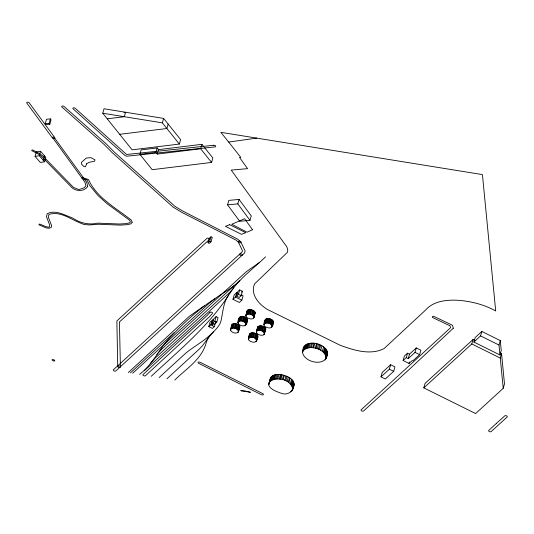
<?xml version="1.0" encoding="UTF-8"?>
<svg xmlns="http://www.w3.org/2000/svg" width="534" height="534" viewBox="0 0 534 534"><rect width="100%" height="100%" fill="white"/><g stroke="black" fill="none" stroke-linecap="round" stroke-linejoin="round"><path stroke-width="0.8" d="M292.792 388.952C287.132 369.134 249.491 383.145 281.445 393.284C291.444 397.316 299.374 382.931 289.481 377.778C284.255 374.387 272.086 371.517 270.124 379.694M302.504 352.126C303.953 363.14 327.536 367.546 327.496 353.134C325.853 342.287 302.658 337.848 302.504 352.126L304.206 346.339M303.753 348.382L303.926 346.987M238.558 331.254C237.463 334.691 231.129 332.909 230.388 329.865C231.569 326.488 237.743 328.243 238.558 331.254L239.826 326.795C239.199 323.631 231.783 321.882 231.776 325.914M238.384 332.035L239.826 326.795M272.066 326.541C270.524 319.158 257.295 325.012 268.355 327.883C272.567 329.291 275.25 321.728 271.906 319.706C267.708 317.149 263.803 318.584 263.97 324.305M247.389 319.626C247.015 322.382 246.301 326.868 242.456 325.847C240.614 325.533 237.91 324.532 237.984 322.289C237.743 318.785 240.126 315.214 243.804 316.702C248.016 317.303 248.217 321.868 245.92 324.906M239.252 317.83L239.626 319.279M265.805 329.037L263.996 334.664C262.287 335.746 260.051 335.252 258.349 334.404C254.831 333.016 257.248 329.144 257.909 326.735C260.265 324.826 264.891 326.114 265.805 329.037L263.996 334.664M245.847 315.354L246.147 316.749L247.836 318.164L250.526 318.972L252.776 318.751L253.924 317.67L255.139 312.303L253.944 310.868L251.794 309.84L248.163 309.853L247.122 310.901L245.847 315.354C247.749 312.597 253.777 314.319 253.924 317.67M247.122 310.901L247.169 311.803M256.554 340.879C255.452 333.563 241.728 339.057 252.729 342.127C256.894 343.616 259.584 336.513 256.727 334.197C252.682 331.4 248.23 332.589 248.49 338.529M265.238 319.846L265.305 320.8M249.698 334.551L249.758 334.07M257.635 327.609L257.909 326.735M326.094 358.281C325.773 348.555 308.272 343.596 302.658 351.439M292.452 390.2L294.06 384.493M36.325 151.916L40.571 151.276L45.804 157.323L44.536 161.782L40.29 162.429L35.057 156.375L36.118 152.664M45.223 123.701L46.498 119.242L50.423 118.895L51.07 119.79L49.802 124.242L45.877 124.589L45.223 123.701L49.155 123.354L49.802 124.242M44.536 161.782L39.302 155.734L40.571 151.276M49.155 123.354L50.423 118.895M43.247 160.293L44.516 155.835M102.762 113.228L104.03 108.769L163.624 118.408L180.626 139.601L179.351 144.06L132.118 149.84L102.762 113.228L162.356 122.86L179.351 144.06M140.122 153.598L141.176 149.887L157.17 147.931L158.525 149.633L158.104 151.115M162.356 122.86L163.624 118.408M156.108 151.643L157.17 147.931M157.256 154.086L155.895 152.39L139.908 154.346L152.203 169.692L211.577 162.423L200.644 148.779L157.256 154.086L157.677 152.604M168.157 124.062L166.888 128.514L119.669 134.308M200.644 148.779L201.919 144.32L158.525 149.633M211.577 162.423L212.846 157.964L204.522 147.571M208.006 242.77L209.275 238.318L211.003 236.776L212.265 237.41L210.997 241.862L209.268 243.404L208.006 242.77L209.728 241.228L211.003 236.776M227.564 204.849L228.832 200.39L239.078 199.429L251.254 215.876L249.985 220.335L239.746 221.296L227.564 204.849L237.81 203.888L249.985 220.335M237.81 203.888L239.078 199.429M208.787 326.601L210.062 322.149L212.011 320.387L210.743 324.846L208.787 326.601L212.439 328.423L214.374 326.661L215.643 322.202M211.364 324.285L213.146 319.359L211.364 324.285L212.552 324.892L213.073 324.412L211.878 323.818M212.465 323.284L213.74 318.825L216.123 316.662L218.066 317.63L216.797 322.082L214.394 324.251L212.465 323.284L214.855 321.121L216.123 316.662M212.552 324.892L212.979 323.404M240.981 294.688L243.097 295.749L241.829 300.201L239.312 302.471L232.964 299.294L234.232 294.841L236.736 292.572L238.151 293.279M232.964 299.294L235.467 297.031L236.736 292.572M236.515 296.09L237.784 291.631L239.699 289.895L242.443 291.264L241.174 295.716L239.265 297.458L236.515 296.09L238.431 294.354L239.699 289.895M230.388 329.865L231.883 324.592M230.935 328.697L232.203 324.245M230.508 330.372L230.928 328.884M231.436 328.397L232.704 323.938M232.07 328.196L233.345 323.738M232.557 328.116L233.825 323.657M233.278 328.083L234.553 323.624M234.266 328.17L235.534 323.711M234.907 328.31L236.175 323.851M235.668 328.543L236.942 324.091M237.95 322.696L239.419 317.463M236.395 328.864L237.663 324.405M238.071 323.21L239.699 317.136M237.984 322.289L238.952 321.254L240.227 316.802M238.952 321.254L239.412 321.088L240.68 316.629M237.216 329.351L238.484 324.892M239.412 321.088L240.053 320.954L241.328 316.495M237.657 329.705L238.925 325.246M238.151 330.259L239.419 325.8M240.053 320.954L240.707 320.914L241.975 316.462M238.444 330.773L239.713 326.321M238.044 332.422L239.312 327.963M240.707 320.914L241.615 320.974L242.883 316.522M241.615 320.974L242.536 321.161L243.804 316.702M246.121 324.085L245.386 322.71L243.304 321.408L244.572 316.949M244.018 321.728L245.293 317.269M246.014 315.053L247.315 310.494M245.9 316.262L246.955 312.55M246.454 314.553L247.729 310.094M246.895 314.312L248.163 309.853M244.772 322.189L246.041 317.73M247.602 314.105L248.871 309.647M245.386 322.71L246.655 318.251M248.29 314.019L249.565 309.566M245.119 325.566L245.54 324.078M245.74 323.137L247.008 318.678M246 323.611L247.275 319.152M245.647 325.226L246.701 321.515M248.964 314.025L250.239 309.566M249.885 314.146L251.154 309.687M250.526 314.299L251.794 309.84M251.487 314.646L252.756 310.187M251.935 314.86L253.203 310.401M252.675 315.32L253.944 310.868M253.149 315.721L254.424 311.269M253.617 316.275L254.892 311.823M253.87 316.755L255.139 312.303M253.73 318.07L255.245 312.764M248.43 339.01L249.972 333.67M248.951 337.995L250.319 333.336M249.625 337.488L250.893 333.029M250.232 337.321L251.501 332.862M250.92 337.234L252.188 332.782M251.668 337.241L252.936 332.789M252.589 337.375L253.857 332.916M253.296 337.555L254.564 333.096M254.184 337.888L255.452 333.43M256.367 332.068L257.695 327.135M256.467 332.542L258.256 326.394M254.978 338.316L256.247 333.863M256.64 331.193L257.461 330.593L258.736 326.134M255.459 338.649L256.727 334.197M257.461 330.593L258.229 330.366L259.497 325.907M255.946 339.103L257.214 334.644M256.253 339.49L257.522 335.032M258.229 330.366L258.923 330.292L260.198 325.84M256.053 341.6L257.768 335.512M256.38 341.246L257.869 335.979M258.923 330.292L259.678 330.312L260.946 325.853M259.678 330.312L260.312 330.399L261.58 325.94M260.312 330.399L260.952 330.533L262.227 326.08M264.317 334.311L264.156 332.508L261.72 330.786L262.988 326.327M263.923 324.745L265.411 319.479M264.25 324.512L265.732 319.125M262.434 331.1L263.709 326.641M264.924 323.31L266.192 318.851M265.325 323.15L266.593 318.691M263.242 331.601L264.51 327.148M266.025 323.01L267.294 318.551M263.763 332.041L265.031 327.582M266.813 322.97L268.081 318.511M264.156 332.508L265.425 328.05M264.423 332.996L265.692 328.537M267.581 323.03L268.849 318.571M268.435 323.19L269.71 318.731M269.203 323.43L270.478 318.972M269.99 323.784L271.259 319.325M270.631 324.158L271.906 319.706M271.272 324.679L272.54 320.22M271.679 325.139L272.947 320.68M271.953 325.62L273.228 321.161M271.612 327.275L273.335 322.082M271.893 326.955L273.361 321.682M268.869 383.552L270.478 377.852M269.069 383.412L270.845 377.224M268.942 384.78L269.363 383.292M270.064 381.109L271.332 376.65M270.564 380.675L271.833 376.223M271.265 380.215L272.534 375.756M271.933 379.881L273.201 375.422M272.821 379.541L274.089 375.082M273.628 379.314L274.897 374.861M274.489 379.14L275.758 374.681M275.584 379L276.859 374.541M276.739 378.946L278.007 374.488M277.733 378.953L279.008 374.494M279.169 379.067L280.437 374.608M280.003 379.18L281.271 374.728M280.837 379.327L282.106 374.868M282.299 379.661L283.567 375.208M283.12 379.894L284.388 375.442M284.735 380.462L286.004 376.009M285.71 380.875L286.978 376.417M287.005 381.516L288.273 377.057M288.206 382.231L289.481 377.778M288.854 382.671L290.122 378.212M290.269 383.826L291.544 379.367M290.99 384.56L292.258 380.101M291.597 385.314L292.866 380.862M292.091 386.075L293.36 381.616M290.983 391.903L291.41 390.414M292.405 386.716L293.673 382.257M302.691 352.093L303.539 349.123M291.591 391.389L292.018 389.9M292.659 387.477L293.927 383.018M303.265 350.291L304.534 345.832M292.085 390.815L294.06 383.759M304.173 349.39L305.441 344.931M304.874 348.929L306.142 344.47M305.528 348.595L306.803 344.143M306.262 348.308L307.531 343.856M307.043 348.075L308.318 343.622M307.891 347.894L309.159 343.435M308.966 347.747L310.234 343.289M310.301 347.674L311.569 343.215M311.289 347.681L312.557 343.222M312.71 347.794L313.979 343.335M313.538 347.908L314.806 343.449M315.193 348.228L316.462 343.769M316.015 348.435L317.289 343.976M317.243 348.815L318.511 344.357M318.431 349.256L319.699 344.797M319.385 349.677L320.654 345.218M320.66 350.324L321.935 345.865M322.316 351.365L323.584 346.906M323.33 352.16L324.599 347.701M323.978 352.754L325.246 348.301M324.545 353.368L325.82 348.909M325.133 354.109L326.401 349.657M325.526 354.75L326.795 350.291M325.887 355.504L327.155 351.045M325.126 359.923L327.369 351.672M326.227 356.872L327.496 352.42M325.52 359.449L327.362 353.822M325.887 358.828L327.496 353.134M380.989 376.85L382.257 372.392L390.628 364.735L394.946 366.871L393.678 371.33L385.314 378.993L380.989 376.85L389.353 369.188L390.628 364.735M403.117 360.523L404.385 356.065L407.542 353.174L409.511 354.149L416.3 347.934L420.885 350.204L419.617 354.663L412.809 360.897L412.148 360.57L409.011 363.44L403.117 360.523L406.274 357.633L407.542 353.174M406.274 357.633L408.243 358.608L409.511 354.149M409.011 363.44L409.431 361.959M408.243 358.608L415.025 352.393L416.3 347.934M500.084 352.881L501.546 353.608L504.49 383.839L503.222 388.291L475.62 413.556L423.789 387.878L425.057 383.425L473.057 339.484L475.247 340.572M423.789 387.878L471.782 343.943L473.057 339.484M473.885 342.047L475.16 337.588L481.835 331.454L500.285 340.592L501.246 350.518L499.978 354.976L473.885 342.047L480.567 335.906L481.835 331.454M499.978 354.976L499.01 345.051L500.285 340.592M503.222 388.291L500.278 358.067L501.546 353.608M293.927 385.181L293.353 386.356M239.653 327.576L239.806 327.195M247.355 320.08L246.915 320.774M257.822 336.427L257.328 337.141M255.192 313.211L254.578 314.012M265.525 256.854C253.51 268.742 238.985 278.501 230.087 293.146C223.005 301.223 223.185 312.083 220.749 321.862C217.812 329.945 208.961 333.877 206.344 342.187C202.239 359.102 186.333 368.54 174.785 380.048M239.859 280.45C232.637 288.053 223.085 292.572 214.788 298.793C197.693 309.587 182.928 323.798 169.138 338.449C158.758 349.984 152.077 364.962 139.561 374.354M209.208 336.58L202.359 345.905L199.169 349.189L166.962 378.786M228.766 295.035C208.233 326.648 178.623 350.785 151.302 376.25M326.394 355.464L326.788 354.99M233.812 287.806L229.386 292.826L144.554 370.536M150.515 363.314L154.98 358.267L234.72 285.136M156.842 354.382L162.196 348.729L246.221 271.759L259.471 262.434M174.024 332.822L130.47 372.886M128.347 372.538L189.343 316.308L204.609 305.595M213.573 331.621C205.563 340.305 195.003 345.725 185.892 353.041L159.165 377.525M132.692 373.246L208.373 303.966L214.788 298.793M241.488 292.131L242.443 291.264M272.36 323.163L272.887 322.823M35.057 156.375L39.302 155.734M228.686 142.064L240.814 157.39L239.526 157.457L247.589 168.644L231.222 170.092L284.902 244.198C287.452 246.755 289.555 252.015 285.456 254.197L254.544 283.941C249.985 294.481 259.177 304.6 267.708 309.627L340.365 345.364C353.995 350.244 370.202 355.537 384.026 348.622L425.498 310.141C433.721 300.629 447.726 299.554 459.434 300.388C472.036 301.49 484.605 304.794 495.699 310.955L482.429 174.605L220.849 132.319L228.686 142.064L256.754 138.119M123.961 112.454L125.59 112.26L124.322 116.712L107.234 118.808M242.536 321.161L243.304 321.408M260.952 330.533L261.72 330.786M480.567 335.906L499.01 345.051M471.782 343.943L500.278 358.067M415.025 352.393L419.617 354.663M389.353 369.188L393.678 371.33M238.431 294.354L241.174 295.716M214.855 321.121L216.797 322.082M235.467 297.031L241.829 300.201M210.743 324.846L214.374 326.661M209.728 241.228L210.997 241.862M240.594 241.668L237.63 239.145L183.135 211.25L175.025 206.404L114.389 152.17L106.193 143.873L64.1 106.513A1.382 0.761 15.9 0 0 62.204 106.046A1.382 0.761 15.9 0 0 62.031 107.107L104.09 144.434L112.28 152.724L173.063 207.092L181.774 212.332L236.115 240.146L238.538 242.276A1.382 0.761 15.9 0 0 240.761 242.563A1.382 0.761 15.9 0 0 239.693 241.221A1.382 0.761 15.9 0 0 238.277 241.942L242.403 250.633L242.222 251.794L113.468 369.715A1.382 0.761 15.9 0 0 113.989 370.876A1.382 0.761 15.9 0 0 115.825 370.936L244.746 252.856L245.059 250.846L240.854 241.995M201.919 144.32L203.481 146.269M120.417 366.871L119.422 321.975L209.388 239.512A1.382 0.761 15.9 0 0 208.814 238.351A1.382 0.761 15.9 0 0 206.998 238.331L116.873 320.934L117.727 366.364M132.192 222.157L131.03 223.793L126.992 224.714L120.19 225.108L98.269 224.233L89.271 224.947L83.978 224.474L78.905 222.431C69.654 218.493 59.374 210.87 48.928 214.448L48.26 216.938L51.538 225.508L51.257 227.471C47.506 229.854 43.034 226.089 39.503 225.074A0.921 0.507 15.9 0 1 39.009 224.3A0.921 0.507 15.9 0 1 40.177 224.24L45.71 226.61L48.38 227.184L49.502 226.83L49.755 225.321L46.471 216.737L47.192 213.78C52.726 210.61 59.654 212.766 65.148 215.035L72.944 218.199C80.254 223.145 88.864 225.128 97.548 223.145L119.556 224.006L126.184 223.626L129.742 222.798L130.383 221.917L129.689 220.302L107.027 203.628L97.909 195.451L89.372 184.978L86.955 179.865L82.803 178.743A0.921 0.507 15.9 0 1 82.029 178.009A0.921 0.507 15.9 0 1 83.037 177.755L88.504 179.551C96.173 196.786 113.669 206.651 128.047 217.598L131.124 219.941L132.192 222.157M87.71 186.319L87.636 186.593C84.065 191.593 76.669 191.552 72.137 187.861L41.305 156.222L38.201 153.992L32.501 151.009A0.921 0.507 15.9 0 1 31.766 150.261A0.921 0.507 15.9 0 1 32.801 150.041L39.249 153.351L42.72 155.855L73.492 187.427L78.945 189.597L84.245 187.741L85.894 185.966L84.979 182.274L52.672 137.705A0.921 0.507 15.9 0 1 53.086 137.091A0.921 0.507 15.9 0 1 54.288 137.565L86.655 182.221L87.71 186.319M86.648 163.791L85.487 166.728L83.925 166.655L81.475 164.078L81.415 162.436L86.281 158.051L90.927 157.657L95.092 159.933L94.378 161.315L89.138 162.296L86.648 163.791M453.313 328.23L409.485 369.194L363.574 410.966A1.382 0.761 15.9 0 1 361.758 410.94A1.382 0.761 15.9 0 1 361.178 409.778L450.576 327.709L450.035 325.833L433.061 317.743A1.382 0.761 15.9 0 1 432.44 316.582A1.382 0.761 15.9 0 1 434.242 316.575L451.831 324.952L452.572 325.66L453.313 328.23M209.969 312.317L207.352 315.274L143.079 374.521A1.382 0.761 15.9 0 0 143.653 375.689A1.382 0.761 15.9 0 0 145.468 375.709L209.769 316.442L212.439 313.425A1.382 0.761 15.9 0 0 211.744 312.263A1.382 0.761 15.9 0 0 209.969 312.317M496.353 423.435L488.764 430.404A1.382 0.761 15.9 0 0 489.338 431.565A1.382 0.761 15.9 0 0 491.153 431.585L507.153 417.041A1.382 0.761 15.9 0 0 506.586 415.873A1.382 0.761 15.9 0 0 504.764 415.846L496.36 423.435M252.475 229.74L247.075 232.21L231.749 224.273L244.632 218.713L252.475 229.74M229.673 224.694L225.421 226.323L241.495 234.313L245.747 232.684L229.673 224.694M213.774 145.268L126.591 154.486L75.261 108.322A1.382 0.761 15.9 0 0 73.365 107.848A1.382 0.761 15.9 0 0 73.178 108.909L125.203 155.688L126.865 156.208L215.015 146.89A1.382 0.761 15.9 0 0 215.589 145.956A1.382 0.761 15.9 0 0 213.774 145.268M240.867 390.708L250.506 392.29L244.959 390.948L240.867 390.708M54.234 360.11L53.38 359.689A0.921 0.507 15.9 0 0 52.165 359.676A0.921 0.507 15.9 0 0 52.552 360.45L53.413 360.877A0.921 0.507 15.9 0 0 54.622 360.891A0.921 0.507 15.9 0 0 54.234 360.11M248.277 386.322L200.016 362.239A1.382 0.761 15.9 0 0 198.194 362.212A1.382 0.761 15.9 0 0 198.761 363.374L261.446 394.719A1.382 0.761 15.9 0 0 263.269 394.76A1.382 0.761 15.9 0 0 262.721 393.598L248.283 386.322M54.688 137.525L29.25 102.888A1.382 0.761 15.9 0 0 27.448 102.181A1.382 0.761 15.9 0 0 26.84 103.109L52.272 137.745A1.382 0.761 15.9 0 0 54.074 138.446A1.382 0.761 15.9 0 0 54.688 137.525M118.014 366.891A1.382 0.761 15.9 0 0 120.324 367.152A1.382 0.761 15.9 0 0 118.882 365.81A1.382 0.761 15.9 0 0 118.014 366.891M239.879 254.865A1.382 0.761 15.9 0 0 242.209 255.245A1.382 0.761 15.9 0 0 240.934 253.87A1.382 0.761 15.9 0 0 239.879 254.865"/></g></svg>
